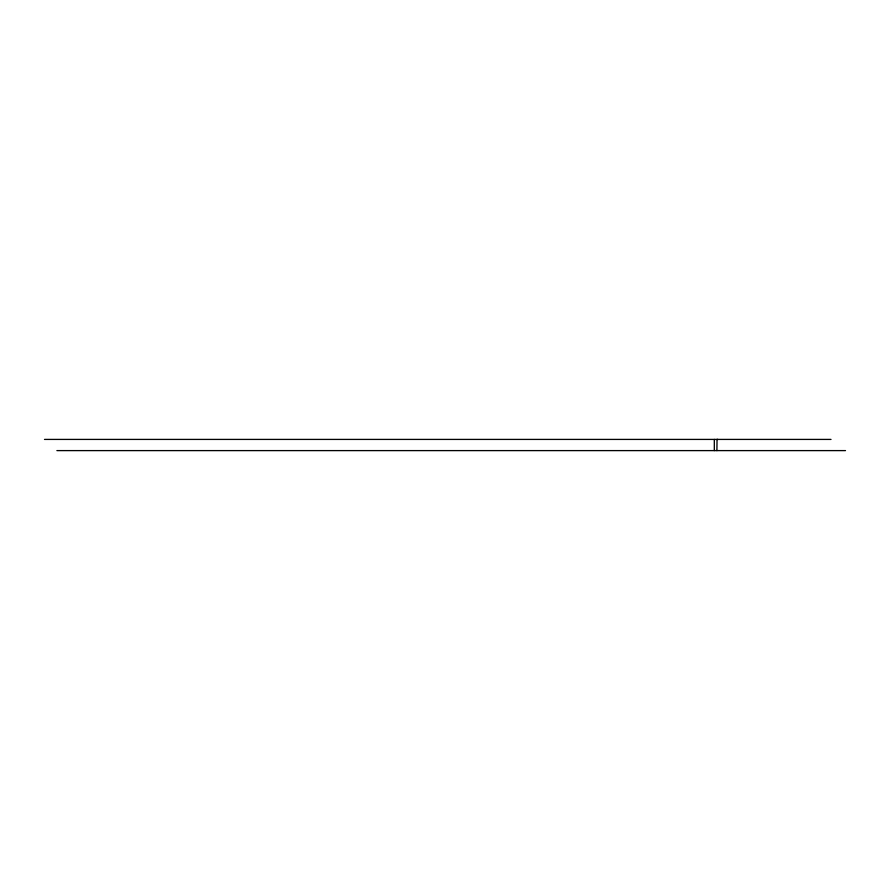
<?xml version="1.0" encoding="UTF-8"?>
<svg xmlns="http://www.w3.org/2000/svg" width="890" height="890" viewBox="0 0 890 890"><rect width="100%" height="100%" fill="white"/><g stroke="black" fill="none" stroke-linecap="round" stroke-linejoin="round"><path stroke-width="1.33" d="M716.906 450.607L717.04 439.393L717.807 439.415M44.5 439.415L831.015 439.415M56.893 450.607L845.5 450.607M714.314 439.415L714.314 450.607"/></g></svg>
